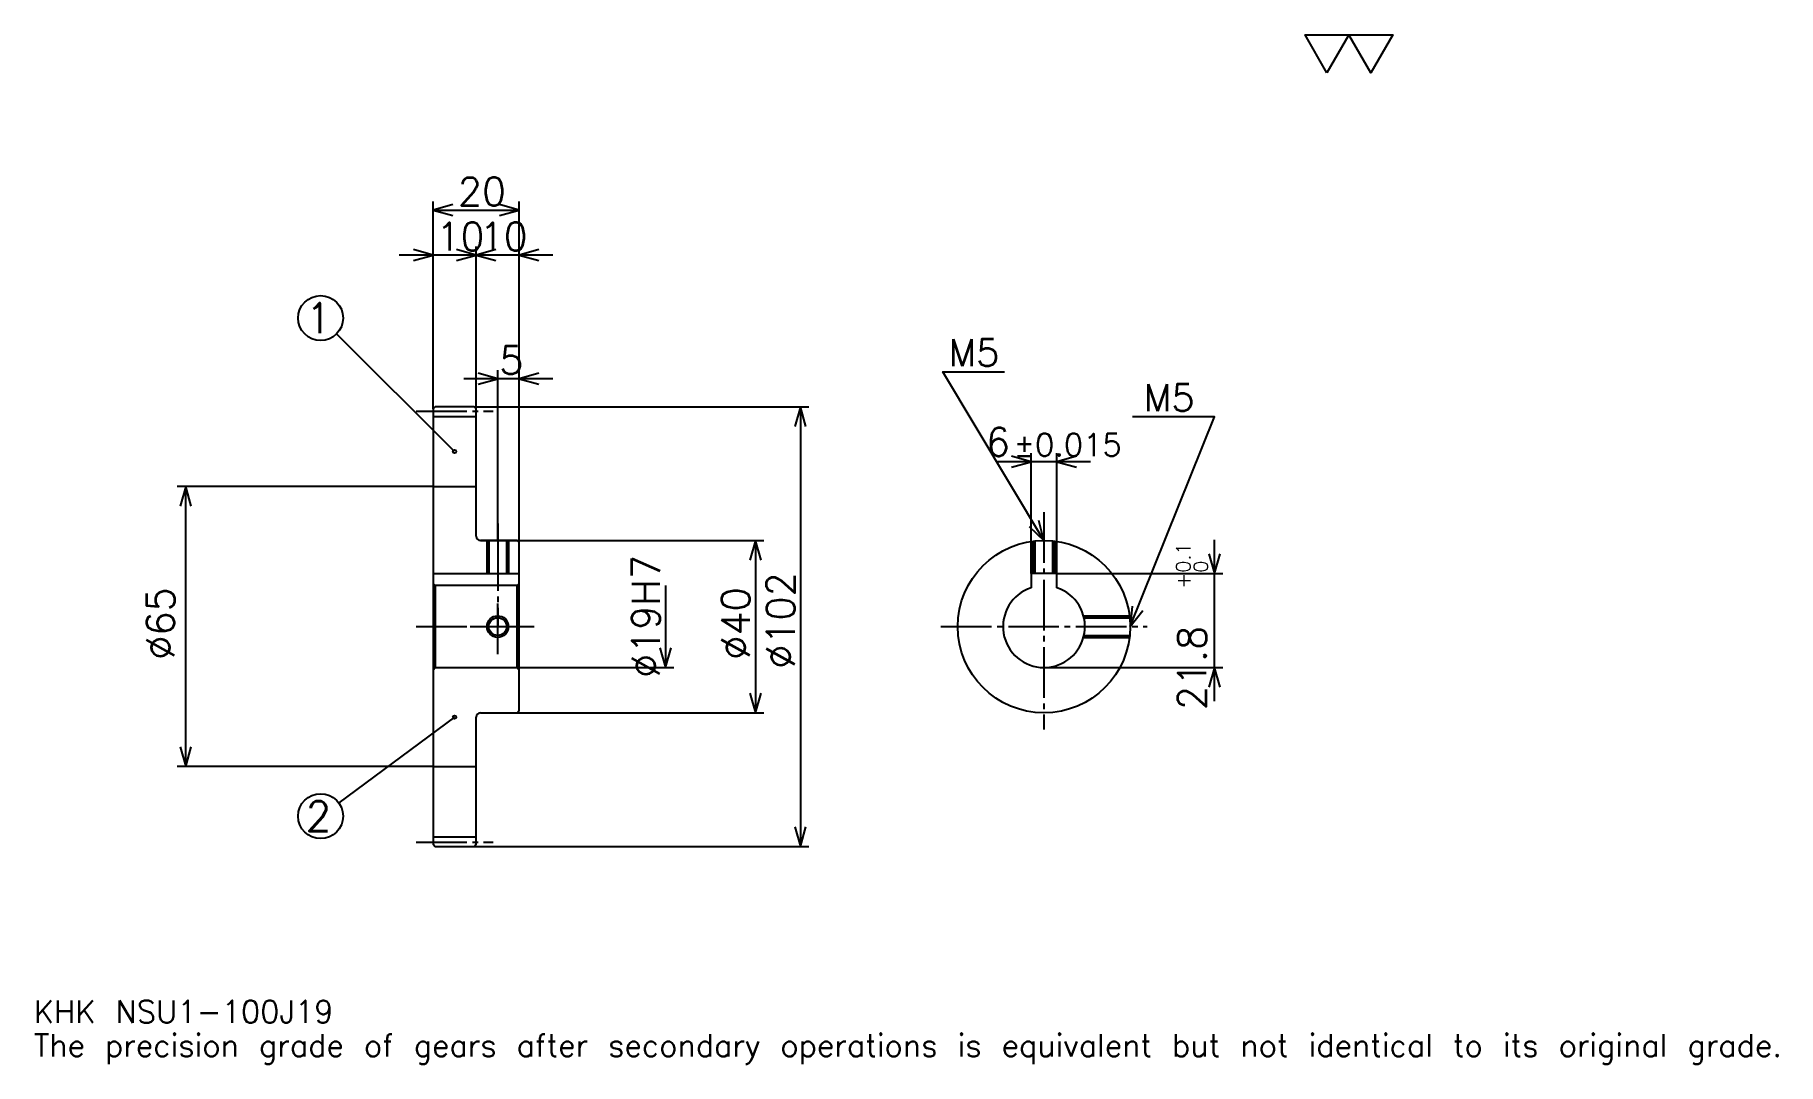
# Model space of a CAD drawing. Extents: x 13 to 418, y 5 to 244.
import ezdxf

# ---------------------------------------------------------------- set-up
doc = ezdxf.new("R2010")
doc.units = 0
doc.linetypes.add('DASHDOT', pattern=[15.652174, 11.73913, -1.304348, 1.304348, -1.304348])
doc.layers.get('0').update_dxf_attribs({"linetype": 'CONTINUOUS'})
doc.layers.add('DASHDOT', color=6, linetype='DASHDOT')
doc.styles.add('KANJI', font='TXT', dxfattribs={"bigfont": 'BIGFONT'})

msp = doc.modelspace()

# ---------------------------------------------------------------- linework, layer by layer
at = {"color": 5}
for p, q in [((105.652168, 157.304352), (105.652168, 204.91304)), ((105.652168, 202.956512), (125.652168, 202.956512)), ((125.652168, 157.304352), (125.652168, 204.91304)), ((115.652168, 157.304352), (115.652168, 194.478256)), ((123.478256, 192.521729), (97.82608, 192.521729)), ((133.478256, 192.521729), (107.82608, 192.521729)), ((110.652168, 146.929352), (83.261887, 174.209488)), ((133.478256, 163.82608), (112.82608, 163.82608)), ((120.652168, 157.304352), (120.652168, 165.782608)), ((105.652168, 156.804352), (105.652168, 157.304352)), ((115.152168, 157.304352), (125.652168, 157.304352)), ((115.652168, 156.804352), (115.652168, 157.304352)), ((120.652168, 126.304344), (120.652168, 157.304352)), ((120.652168, 126.304344), (120.652168, 157.304352)), ((125.652168, 157.304352), (192.82608, 157.304352)), ((125.652168, 125.804344), (125.652168, 157.304352)), ((190.869568, 157.304352), (190.869568, 55.304344)), ((244.391296, 118.604347), (244.391296, 146.521744)), ((250.391296, 118.604347), (250.391296, 146.521744)), ((258.217377, 144.565216), (236.565216, 144.565216)), ((105.652168, 138.804352), (46.304344, 138.804352)), ((48.260864, 73.804344), (48.260864, 138.804352)), ((116.652168, 126.304344), (125.652168, 126.304344)), ((125.652168, 126.304344), (182.391296, 126.304344)), ((180.434784, 126.304344), (180.434784, 86.304344)), ((286.956512, 88.978256), (286.956512, 126.430435)), ((250.391296, 118.604347), (288.913055, 118.604347)), ((159.565216, 115.804344), (159.565216, 96.804344)), ((125.652168, 96.804344), (161.521729, 96.804344)), ((247.391296, 96.804344), (288.913055, 96.804344)), ((110.652168, 85.304344), (83.760292, 65.419403)), ((116.652168, 86.304344), (125.652168, 86.304344)), ((125.652168, 86.304344), (182.391296, 86.304344)), ((105.652168, 73.804344), (46.304344, 73.804344)), ((115.152168, 55.304344), (125.652168, 55.304344)), ((125.652168, 55.304344), (192.82608, 55.304344))]:
    msp.add_line(p, q, dxfattribs=at)
at = {"color": 4}
for p, q in [((105.652168, 155.054352), (115.652168, 155.054352)), ((105.652168, 138.804352), (115.652168, 138.804352)), ((105.652168, 118.604347), (125.652168, 118.604347)), ((106.152168, 115.804344), (106.152168, 96.804344)), ((125.152168, 115.804344), (125.652168, 116.304344)), ((125.152168, 96.804344), (125.652168, 96.304344)), ((105.652168, 73.804344), (115.652168, 73.804344)), ((105.652168, 57.554344), (115.652168, 57.554344))]:
    msp.add_line(p, q, dxfattribs=at)
at = {"color": 7}
msp.add_lwpolyline([(313.043488, 234.782608), (307.956543, 243.600006), (328.304352, 243.600006), (323.217407, 234.782608), (318.130432, 243.600006), (313.043488, 234.782608)], dxfattribs=at)
at = {"color": 5}
for points in [[(110.217384, 204.260864), (105.652168, 202.956512), (110.217384, 201.652176)], [(121.086952, 201.652176), (125.652168, 202.956512), (121.086952, 204.260864)], [(101.086952, 191.217392), (105.652168, 192.521729), (101.086952, 193.82608)], [(111.086952, 191.217392), (115.652168, 192.521729), (111.086952, 193.82608)], [(120.217384, 193.82608), (115.652168, 192.521729), (120.217384, 191.217392)], [(130.217392, 193.82608), (125.652168, 192.521729), (130.217392, 191.217392)], [(116.086952, 162.521729), (120.652168, 163.82608), (116.086952, 165.130432)], [(130.217392, 165.130432), (125.652168, 163.82608), (130.217392, 162.521729)], [(247.391296, 126.304344), (223.91304, 165.434784), (238.260864, 165.434784)], [(192.173904, 152.739136), (190.869568, 157.304352), (189.565216, 152.739136)], [(267.391296, 106.304344), (286.956512, 155), (267.913055, 155)], [(239.82608, 143.260864), (244.391296, 144.565216), (239.82608, 145.869568)], [(254.956512, 145.869568), (250.391296, 144.565216), (254.956512, 143.260864)], [(49.565212, 134.23912), (48.260864, 138.804352), (46.956516, 134.23912)], [(243.924042, 129.547913), (247.391296, 126.304344), (246.16098, 130.890076)], [(181.73912, 121.739128), (180.434784, 126.304344), (179.130432, 121.739128)], [(285.652161, 123.169563), (286.956512, 118.604347), (288.260864, 123.169563)], [(267.882996, 111.026711), (267.391296, 106.304344), (270.303619, 110.054146)], [(158.260864, 101.36956), (159.565216, 96.804344), (160.869568, 101.36956)], [(288.260864, 92.239128), (286.956512, 96.804344), (285.652161, 92.239128)], [(179.130432, 90.86956), (180.434784, 86.304344), (181.73912, 90.86956)], [(46.956516, 78.36956), (48.260864, 73.804344), (49.565212, 78.36956)], [(189.565216, 59.86956), (190.869568, 55.304344), (192.173904, 59.86956)]]:
    msp.add_lwpolyline(points, dxfattribs=at)
at = {"color": 4}
for points in [[(115.652168, 127.304344), (115.652168, 156.804352), (115.152168, 157.304352), (106.152168, 157.304352), (105.652168, 156.804352), (105.652168, 96.304344)], [(116.652168, 86.304344), (125.152168, 86.304344), (125.652168, 86.804344), (125.652168, 125.804344), (125.152168, 126.304344), (116.652168, 126.304344)], [(118.152168, 126.304344), (118.152168, 118.604347)], [(118.587166, 126.304344), (118.587166, 118.604347)], [(122.717171, 126.304344), (122.717171, 118.604347)], [(123.152168, 126.304344), (123.152168, 118.604347)], [(244.891296, 118.604347), (244.891296, 126.147476)], [(245.326294, 118.604347), (245.326294, 126.197449)], [(249.456299, 118.604347), (249.456299, 126.197449)], [(249.891296, 118.604347), (249.891296, 126.147476)], [(250.391296, 115.318222), (250.391296, 118.604347), (244.391296, 118.604347), (244.391296, 115.318222)], [(105.652168, 96.304344), (106.152168, 96.804344), (125.152168, 96.804344), (125.152168, 115.804344), (106.152168, 115.804344), (105.652168, 116.304344)], [(256.556458, 108.804344), (267.234436, 108.804344)], [(256.664154, 108.369347), (267.284424, 108.369347)], [(256.556458, 103.804344), (267.234436, 103.804344)], [(256.664154, 104.239342), (267.284424, 104.239342)], [(105.652168, 96.304344), (105.652168, 55.804344), (106.152168, 55.304344), (115.152168, 55.304344), (115.652168, 55.804344), (115.652168, 85.304344)]]:
    msp.add_lwpolyline(points, dxfattribs=at)
at = {"color": 5}
for centre, radius in [((79.565216, 177.891296), 5.217391), ((110.652168, 146.929352), 0.391304), ((110.652168, 85.304344), 0.391304), ((79.565216, 62.317387), 5.217391)]:
    msp.add_circle(centre, radius, dxfattribs=at)
at = {"color": 4}
for centre, radius in [((247.391296, 106.304344), 20), ((120.652168, 106.304344), 2.065)]:
    msp.add_circle(centre, radius, dxfattribs=at)
at = {"color": 7}
msp.add_circle((120.652168, 106.304344), 2.5, dxfattribs=at)
at = {"color": 4}
for centre, radius, start, end in [((116.652168, 127.304344), 1, 180, 270), ((247.391296, 106.304344), 9.5, 108.40848033, 71.59151967), ((116.652168, 85.304344), 1, 90, 180)]:
    msp.add_arc(centre, radius, start, end, dxfattribs=at)
at = {"layer": 'DASHDOT', "color": 7}
for p, q in [((101.739128, 156.304352), (119.565208, 156.304352)), ((247.391296, 132.82608), (247.391296, 82.391296)), ((120.652168, 126.304344), (120.652168, 106.304344)), ((101.739128, 106.304344), (129.565216, 106.304344)), ((223.478256, 106.304344), (271.304352, 106.304344)), ((101.739128, 56.304344), (119.565208, 56.304344))]:
    msp.add_line(p, q, dxfattribs=at)
for points in [[(120.652168, 130.217392), (120.652168, 114.691299)], [(120.652168, 99.891304), (120.652168, 112.717384)], [(114.23912, 106.304344), (127.065216, 106.304344)]]:
    msp.add_lwpolyline(points, dxfattribs=at)

# ---------------------------------------------------------------- texts
at = {"color": 7, "style": 'KANJI'}
for s, height, p in [('20', 6.521739, (111.41304, 204)), ('10', 6.521739, (106.41304, 193.565216)), ('10', 6.521739, (116.41304, 193.565216)), ('1', 6.956522, (76.086952, 174.41304)), ('5', 6.521739, (121.0326, 164.869568)), ('M5', 6.26087, (225.217377, 166.739136)), ('M5', 6.26087, (270.521729, 156.304352)), ('6', 6.521739, (233.929138, 145.869568)), ('%%p0.015', 5.217391, (240.384857, 145.869568)), ('2', 6.956522, (76.086952, 58.839127)), ('KHK NSU1-100J19', 5.217391, (13.043478, 14.347826)), ('The precision grade of gears after secondary operations is equivalent but not identical to its original grade.', 5.217391, (13.043478, 6.521739))]:
    msp.add_text(s, height=height, dxfattribs=at).set_placement(p)
for s, height, p in [('%%c19H7', 6.521739, (158.260864, 94.402168)), ('0.1', 3.26087, (281.347839, 118.809372)), ('%%c102', 6.521739, (189.565216, 96.521736)), ('+', 3.26087, (281.347839, 115.157196)), ('0', 3.26087, (285.391296, 118.809372)), ('%%c65', 6.521739, (45.652168, 98.641296)), ('%%c40', 6.521739, (179.130432, 98.641296)), ('21.8', 6.521739, (285, 86.928528))]:
    msp.add_text(s, height=height, rotation=90, dxfattribs=at).set_placement(p)

doc.saveas('drawing.dxf')
